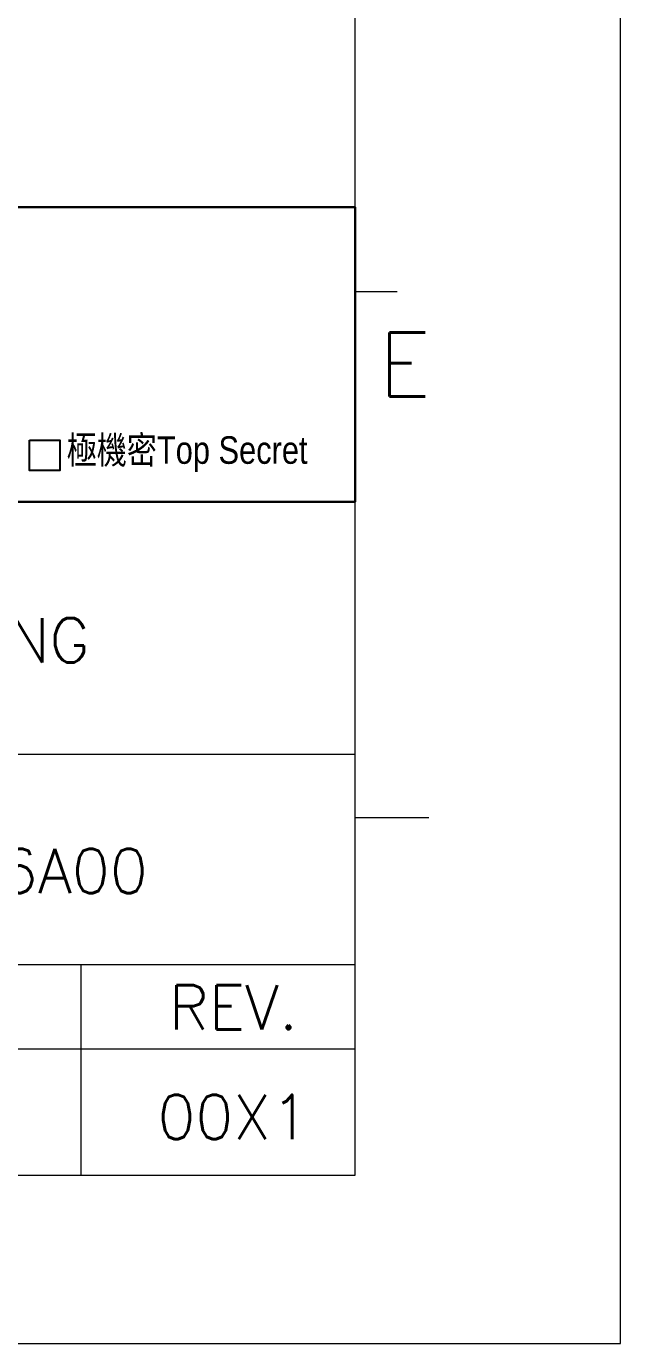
# Model space of a CAD drawing. Header units: millimetres. Extents: x 236 to 1271, y 167 to 899.
# Drawn here: x 1199.7 to 1270.9, y 167.2 to 325.1 of the extents above; entities that cross this region are included whole.
import ezdxf
from ezdxf.enums import TextEntityAlignment as Align

# ---------------------------------------------------------------- set-up
doc = ezdxf.new("R2010")
doc.units = ezdxf.units.MM
doc.header["$LTSCALE"] = 23.1
doc.layers.get('0').update_dxf_attribs({"linetype": 'CONTINUOUS'})
doc.layers.add('0PAPERF', color=2, linetype='CONTINUOUS', lineweight=0, plot=False)
doc.styles.add('CHINESE', font='PMingLiU.ttf', dxfattribs={"width": 0.8})
doc.styles.add('SIMPLEX', font='simplex.shx')

msp = doc.modelspace()

# ---------------------------------------------------------------- linework, layer by layer
at = {"lineweight": 0}
for p, q in [((1239.08258, 187.3702), (1239.08258, 861.02562)), ((772.31759, 303.43069), (1239.08258, 303.43069)), ((1239.08258, 293.33847), (1244.12869, 293.33847)), ((1239.08258, 268.10793), (956.50053, 268.10793)), ((1239.08258, 237.83128), (956.50053, 237.83128)), ((1239.08258, 230.26212), (1247.91327, 230.26212)), ((1239.08258, 212.60074), (1080.13018, 212.60074)), ((1206.28288, 187.3702), (1206.28288, 212.60074)), ((1239.08258, 202.50853), (1140.68348, 202.50853)), ((265.18374, 187.3702), (1239.08258, 187.3702))]:
    msp.add_line(p, q, dxfattribs=at)
for p, q in [((1239.08258, 303.43069), (1080.13018, 303.43069)), ((1239.08258, 268.10793), (1239.08258, 303.43069)), ((1080.13018, 268.10793), (1239.08258, 268.10793))]:
    msp.add_line(p, q)
msp.add_lwpolyline([(956.50053, 303.43069), (1239.08258, 303.43069), (1239.08258, 268.10793), (956.50053, 268.10793)], close=True)
at = {"color": 1}
msp.add_lwpolyline([(1200.10708, 275.48621), (1203.73882, 275.48621), (1203.73882, 271.85744), (1200.10708, 271.85744)], close=True, dxfattribs=at)
at = {"layer": '0PAPERF', "lineweight": 0}
for p, q in [((1270.88047, 167.18577), (1270.88047, 898.88662)), ((236.16504, 167.18577), (1270.88047, 167.18577))]:
    msp.add_line(p, q, dxfattribs=at)

# ---------------------------------------------------------------- texts
at = {"lineweight": 0, "style": 'SIMPLEX'}
for s, height, p in [('E', 7.67008, (1241.9036, 280.7232)), ('REV.', 5.298413, (1216.79697, 204.85377)), ('00X1', 5.298413, (1215.41142, 191.71833))]:
    msp.add_text(s, height=height, dxfattribs=at).set_placement(p)
for s, p in [('PANEL LAYOUT DRAWING', (1164.46241, 251.51594)), ('A12-0000-F0NW0326A00', (1167.47859, 223.86288))]:
    msp.add_text(s, height=5.2984134, dxfattribs=at).set_placement(p, align=Align.MIDDLE)
at = {"insert": (1204.54018, 275.97004), "char_height": 3.30092, "width": 36.2097548, "attachment_point": 1, "style": 'CHINESE'}
msp.add_mtext('{\\fPMingLiU|b0|i0|c136|p18;\\C1;極機密\\fArial|b0|i0|c0|p34;Top Secret }', dxfattribs=at)

doc.saveas('drawing.dxf')
